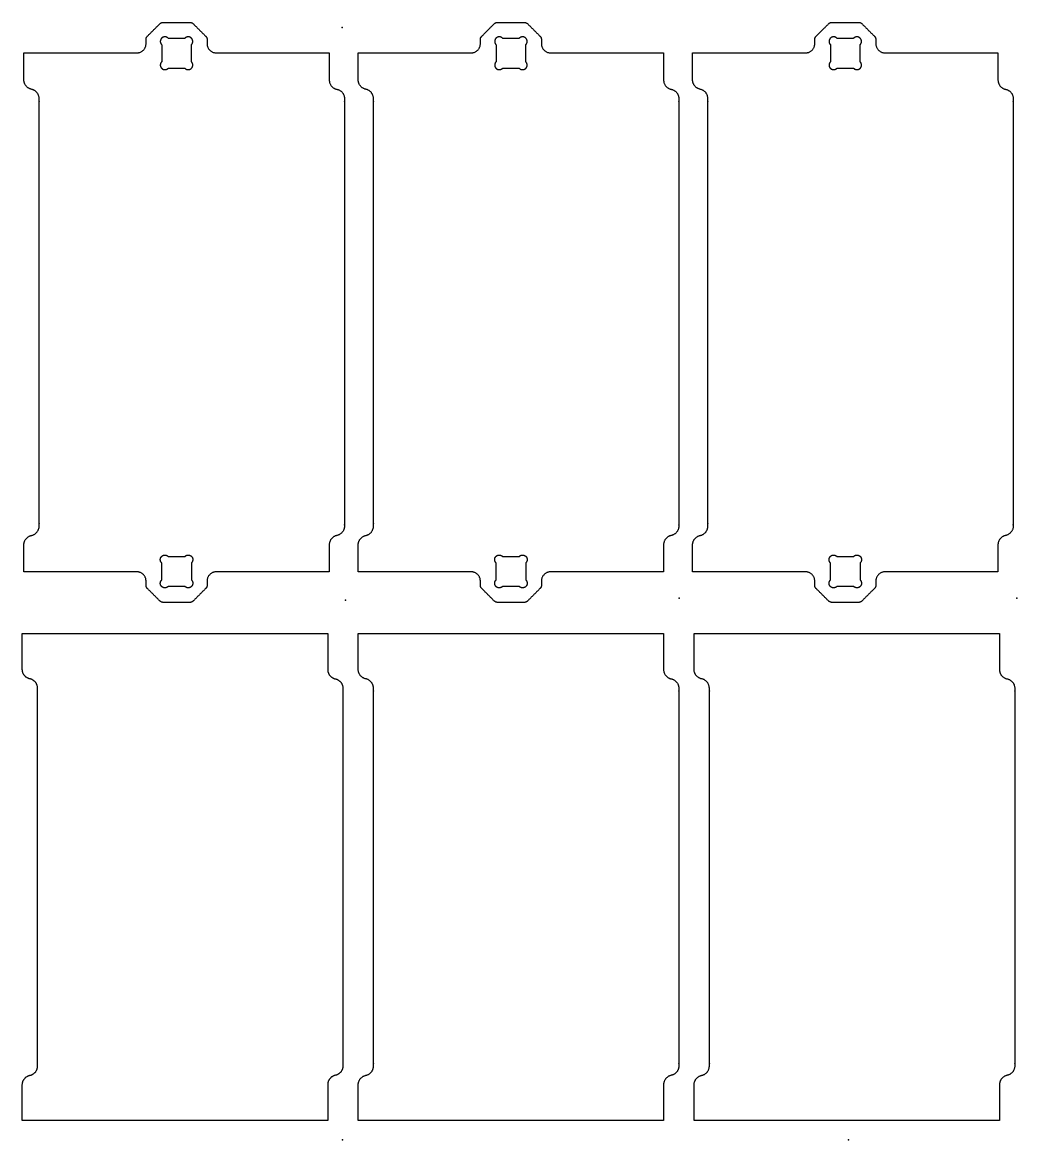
# Model space of a CAD drawing. Header units: millimetres. Extents: x 4 to 473, y -2 to 233.
# Drawn here: x 105.9 to 232.9, y -2.1 to 140.6 of the extents above; entities that cross this region are included whole.
import ezdxf

# ---------------------------------------------------------------- set-up
doc = ezdxf.new("R2010")
doc.units = ezdxf.units.MM
doc.header["$MEASUREMENT"] = 0
for name, color, linetype, true_color in [('Pilot Holes', 6, 'Continuous', 0xff00ff), ('Profile - inside', 30, 'Continuous', 0xff7f00), ('Profile - outside', 18, 'Continuous', 0x000000)]:
    doc.layers.add(name, color=color, linetype=linetype, true_color=true_color)

msp = doc.modelspace()

# ---------------------------------------------------------------- linework, layer by layer
at = {"layer": 'Pilot Holes'}
for p in [(146.74, 139.93), (147.17, 66.79), (189.81, 67.05), (232.91, 67.05), (146.81, -2.15), (211.45, -2.15)]:
    msp.add_point(p, dxfattribs=at)
at = {"layer": 'Profile - inside'}
for p, q in [((126.66, 138.55), (124.56, 138.55)), ((169.37, 138.55), (167.26, 138.55)), ((212.07, 138.55), (209.97, 138.55)), ((123.71, 137.74), (123.71, 135.55)), ((127.51, 135.55), (127.51, 137.74)), ((166.41, 137.74), (166.41, 135.55)), ((170.22, 135.55), (170.22, 137.74)), ((209.12, 137.74), (209.12, 135.55)), ((212.92, 135.55), (212.92, 137.74)), ((124.56, 134.74), (126.66, 134.74)), ((167.26, 134.74), (169.37, 134.74)), ((209.97, 134.74), (212.07, 134.74)), ((123.71, 69.35), (123.71, 71.54)), ((124.56, 72.34), (126.66, 72.34)), ((127.51, 71.54), (127.51, 69.35)), ((166.41, 69.35), (166.41, 71.54)), ((167.26, 72.34), (169.37, 72.34)), ((170.22, 71.54), (170.22, 69.35)), ((209.12, 69.35), (209.12, 71.54)), ((209.97, 72.34), (212.07, 72.34)), ((212.92, 71.54), (212.92, 69.35)), ((126.66, 68.54), (124.56, 68.54)), ((169.37, 68.54), (167.26, 68.54)), ((212.07, 68.54), (209.97, 68.54))]:
    msp.add_line(p, q, dxfattribs=at)
for points, knots in [([(124.56, 138.55), (124.39, 138.73), (124.14, 138.74), (123.9, 138.75), (123.72, 138.58), (123.54, 138.41), (123.53, 138.16), (123.53, 137.91), (123.71, 137.74)], [-176.040356, -176.040356, -176.040356, -173.637116, -173.637116, -171.233875, -171.233875, -168.830635, -168.830635, -166.427394, -166.427394, -166.427394]), ([(127.51, 137.74), (127.69, 137.91), (127.68, 138.16), (127.68, 138.41), (127.5, 138.58), (127.32, 138.75), (127.08, 138.74), (126.83, 138.73), (126.66, 138.55)], [-113.919013, -113.919013, -113.919013, -111.515772, -111.515772, -109.112532, -109.112532, -106.709291, -106.709291, -104.30605, -104.30605, -104.30605]), ([(167.26, 138.55), (167.1, 138.73), (166.85, 138.74), (166.6, 138.75), (166.42, 138.58), (166.24, 138.41), (166.24, 138.16), (166.24, 137.91), (166.41, 137.74)], [-176.040356, -176.040356, -176.040356, -173.637116, -173.637116, -171.233875, -171.233875, -168.830635, -168.830635, -166.427394, -166.427394, -166.427394]), ([(170.22, 137.74), (170.39, 137.91), (170.39, 138.16), (170.39, 138.41), (170.21, 138.58), (170.03, 138.75), (169.78, 138.74), (169.53, 138.73), (169.37, 138.55)], [-113.919013, -113.919013, -113.919013, -111.515772, -111.515772, -109.112532, -109.112532, -106.709291, -106.709291, -104.30605, -104.30605, -104.30605]), ([(209.97, 138.55), (209.8, 138.73), (209.55, 138.74), (209.31, 138.75), (209.13, 138.58), (208.95, 138.41), (208.94, 138.16), (208.94, 137.91), (209.12, 137.74)], [-176.040356, -176.040356, -176.040356, -173.637116, -173.637116, -171.233875, -171.233875, -168.830635, -168.830635, -166.427394, -166.427394, -166.427394]), ([(212.92, 137.74), (213.1, 137.91), (213.09, 138.16), (213.09, 138.41), (212.91, 138.58), (212.73, 138.75), (212.49, 138.74), (212.24, 138.73), (212.07, 138.55)], [-113.919013, -113.919013, -113.919013, -111.515772, -111.515772, -109.112532, -109.112532, -106.709291, -106.709291, -104.30605, -104.30605, -104.30605]), ([(123.71, 135.55), (123.53, 135.37), (123.53, 135.13), (123.54, 134.88), (123.72, 134.71), (123.9, 134.54), (124.14, 134.55), (124.39, 134.56), (124.56, 134.74)], [-155.188296, -155.188296, -155.188296, -152.785055, -152.785055, -150.381815, -150.381815, -147.978574, -147.978574, -145.575334, -145.575334, -145.575334]), ([(126.66, 134.74), (126.83, 134.56), (127.08, 134.55), (127.32, 134.54), (127.5, 134.71), (127.68, 134.88), (127.68, 135.13), (127.69, 135.37), (127.51, 135.55)], [-134.771073, -134.771073, -134.771073, -132.367833, -132.367833, -129.964592, -129.964592, -127.561351, -127.561351, -125.158111, -125.158111, -125.158111]), ([(166.41, 135.55), (166.24, 135.37), (166.24, 135.13), (166.24, 134.88), (166.42, 134.71), (166.6, 134.54), (166.85, 134.55), (167.1, 134.56), (167.26, 134.74)], [-155.188296, -155.188296, -155.188296, -152.785055, -152.785055, -150.381815, -150.381815, -147.978574, -147.978574, -145.575334, -145.575334, -145.575334]), ([(169.37, 134.74), (169.53, 134.56), (169.78, 134.55), (170.03, 134.54), (170.21, 134.71), (170.39, 134.88), (170.39, 135.13), (170.39, 135.37), (170.22, 135.55)], [-134.771073, -134.771073, -134.771073, -132.367833, -132.367833, -129.964592, -129.964592, -127.561351, -127.561351, -125.158111, -125.158111, -125.158111]), ([(209.12, 135.55), (208.94, 135.37), (208.94, 135.13), (208.95, 134.88), (209.13, 134.71), (209.31, 134.54), (209.55, 134.55), (209.8, 134.56), (209.97, 134.74)], [-155.188296, -155.188296, -155.188296, -152.785055, -152.785055, -150.381815, -150.381815, -147.978574, -147.978574, -145.575334, -145.575334, -145.575334]), ([(212.07, 134.74), (212.24, 134.56), (212.49, 134.55), (212.73, 134.54), (212.91, 134.71), (213.09, 134.88), (213.09, 135.13), (213.1, 135.37), (212.92, 135.55)], [-134.771073, -134.771073, -134.771073, -132.367833, -132.367833, -129.964592, -129.964592, -127.561351, -127.561351, -125.158111, -125.158111, -125.158111]), ([(123.71, 71.54), (123.53, 71.71), (123.53, 71.96), (123.54, 72.21), (123.72, 72.38), (123.9, 72.55), (124.14, 72.54), (124.39, 72.53), (124.56, 72.34)], [-155.188296, -155.188296, -155.188296, -152.785055, -152.785055, -150.381815, -150.381815, -147.978574, -147.978574, -145.575334, -145.575334, -145.575334]), ([(126.66, 72.34), (126.83, 72.53), (127.08, 72.54), (127.32, 72.55), (127.5, 72.38), (127.68, 72.21), (127.68, 71.96), (127.69, 71.71), (127.51, 71.54)], [-134.771073, -134.771073, -134.771073, -132.367833, -132.367833, -129.964592, -129.964592, -127.561351, -127.561351, -125.158111, -125.158111, -125.158111]), ([(166.41, 71.54), (166.24, 71.71), (166.24, 71.96), (166.24, 72.21), (166.42, 72.38), (166.6, 72.55), (166.85, 72.54), (167.1, 72.53), (167.26, 72.34)], [-155.188296, -155.188296, -155.188296, -152.785055, -152.785055, -150.381815, -150.381815, -147.978574, -147.978574, -145.575334, -145.575334, -145.575334]), ([(169.37, 72.34), (169.53, 72.53), (169.78, 72.54), (170.03, 72.55), (170.21, 72.38), (170.39, 72.21), (170.39, 71.96), (170.39, 71.71), (170.22, 71.54)], [-134.771073, -134.771073, -134.771073, -132.367833, -132.367833, -129.964592, -129.964592, -127.561351, -127.561351, -125.158111, -125.158111, -125.158111]), ([(209.12, 71.54), (208.94, 71.71), (208.94, 71.96), (208.95, 72.21), (209.13, 72.38), (209.31, 72.55), (209.55, 72.54), (209.8, 72.53), (209.97, 72.34)], [-155.188296, -155.188296, -155.188296, -152.785055, -152.785055, -150.381815, -150.381815, -147.978574, -147.978574, -145.575334, -145.575334, -145.575334]), ([(212.07, 72.34), (212.24, 72.53), (212.49, 72.54), (212.73, 72.55), (212.91, 72.38), (213.09, 72.21), (213.09, 71.96), (213.1, 71.71), (212.92, 71.54)], [-134.771073, -134.771073, -134.771073, -132.367833, -132.367833, -129.964592, -129.964592, -127.561351, -127.561351, -125.158111, -125.158111, -125.158111]), ([(124.56, 68.54), (124.39, 68.36), (124.14, 68.35), (123.9, 68.33), (123.72, 68.51), (123.54, 68.68), (123.53, 68.92), (123.53, 69.17), (123.71, 69.35)], [-176.040356, -176.040356, -176.040356, -173.637116, -173.637116, -171.233875, -171.233875, -168.830635, -168.830635, -166.427394, -166.427394, -166.427394]), ([(127.51, 69.35), (127.69, 69.17), (127.68, 68.92), (127.68, 68.68), (127.5, 68.51), (127.32, 68.33), (127.08, 68.35), (126.83, 68.36), (126.66, 68.54)], [-113.919013, -113.919013, -113.919013, -111.515772, -111.515772, -109.112532, -109.112532, -106.709291, -106.709291, -104.30605, -104.30605, -104.30605]), ([(167.26, 68.54), (167.1, 68.36), (166.85, 68.35), (166.6, 68.33), (166.42, 68.51), (166.24, 68.68), (166.24, 68.92), (166.24, 69.17), (166.41, 69.35)], [-176.040356, -176.040356, -176.040356, -173.637116, -173.637116, -171.233875, -171.233875, -168.830635, -168.830635, -166.427394, -166.427394, -166.427394]), ([(170.22, 69.35), (170.39, 69.17), (170.39, 68.92), (170.39, 68.68), (170.21, 68.51), (170.03, 68.33), (169.78, 68.35), (169.53, 68.36), (169.37, 68.54)], [-113.919013, -113.919013, -113.919013, -111.515772, -111.515772, -109.112532, -109.112532, -106.709291, -106.709291, -104.30605, -104.30605, -104.30605]), ([(209.97, 68.54), (209.8, 68.36), (209.55, 68.35), (209.31, 68.33), (209.13, 68.51), (208.95, 68.68), (208.94, 68.92), (208.94, 69.17), (209.12, 69.35)], [-176.040356, -176.040356, -176.040356, -173.637116, -173.637116, -171.233875, -171.233875, -168.830635, -168.830635, -166.427394, -166.427394, -166.427394]), ([(212.92, 69.35), (213.1, 69.17), (213.09, 68.92), (213.09, 68.68), (212.91, 68.51), (212.73, 68.33), (212.49, 68.35), (212.24, 68.36), (212.07, 68.54)], [-113.919013, -113.919013, -113.919013, -111.515772, -111.515772, -109.112532, -109.112532, -106.709291, -106.709291, -104.30605, -104.30605, -104.30605])]:
    msp.add_rational_spline(points, [1, 0.920850542982, 1, 0.920850542982, 1, 0.920850542982, 1, 0.920850542982, 1], degree=2, knots=knots, dxfattribs=at)
at = {"layer": 'Profile - outside'}
for p, q in [((105.91, 62.5), (144.91, 62.5)), ((144.91, 62.5), (144.91, 57.92)), ((107.86, 31.39), (107.86, 55.51)), ((146.86, 55.51), (146.86, 31.39)), ((107.86, 7.27), (107.86, 31.39)), ((146.86, 31.39), (146.86, 7.27)), ((105.91, 4.09), (105.91, 4.87)), ((105.91, 2.14), (105.91, 4.09)), ((105.91, 0.29), (105.91, 2.14)), ((144.91, 0.29), (105.91, 0.29))]:
    msp.add_line(p, q, dxfattribs=at)
for points, weights, knots in [([(106.11, 136.69), (113.32, 136.69), (120.54, 136.69), (121.71, 136.69), (121.71, 137.86), (121.71, 138.13), (121.71, 138.4), (121.71, 138.64), (121.88, 138.81), (122.68, 139.62), (123.49, 140.42), (123.66, 140.59), (123.9, 140.59), (125.61, 140.59), (127.32, 140.59), (127.56, 140.59), (127.73, 140.42), (128.53, 139.62), (129.34, 138.81), (129.51, 138.64), (129.51, 138.4), (129.51, 138.13), (129.51, 137.86), (129.51, 136.69), (130.68, 136.69), (137.89, 136.69), (145.11, 136.69)], [1, 1, 1, 0.707106781187, 1, 1, 1, 0.923879532511, 1, 1, 1, 0.923879532511, 1, 1, 1, 0.923879532511, 1, 1, 1, 0.923879532511, 1, 1, 1, 0.707106781187, 1, 1, 1], [189.810092, 189.810092, 189.810092, 263.810092, 263.810092, 273.23487, 273.23487, 275.992229, 275.992229, 278.348423, 278.348423, 290.005278, 290.005278, 292.361472, 292.361472, 309.876191, 309.876191, 312.232385, 312.232385, 323.88924, 323.88924, 326.245434, 326.245434, 329.002793, 329.002793, 338.427571, 338.427571, 412.427571, 412.427571, 412.427571]), ([(148.81, 136.69), (156.03, 136.69), (163.24, 136.69), (164.41, 136.69), (164.41, 137.86), (164.41, 138.13), (164.41, 138.4), (164.41, 138.64), (164.59, 138.81), (165.39, 139.62), (166.19, 140.42), (166.36, 140.59), (166.61, 140.59), (168.31, 140.59), (170.02, 140.59), (170.26, 140.59), (170.44, 140.42), (171.24, 139.62), (172.04, 138.81), (172.21, 138.64), (172.21, 138.4), (172.21, 138.13), (172.21, 137.86), (172.21, 136.69), (173.38, 136.69), (180.6, 136.69), (187.81, 136.69)], [1, 1, 1, 0.707106781187, 1, 1, 1, 0.923879532511, 1, 1, 1, 0.923879532511, 1, 1, 1, 0.923879532511, 1, 1, 1, 0.923879532511, 1, 1, 1, 0.707106781187, 1, 1, 1], [189.810092, 189.810092, 189.810092, 263.810092, 263.810092, 273.23487, 273.23487, 275.992229, 275.992229, 278.348423, 278.348423, 290.005278, 290.005278, 292.361472, 292.361472, 309.876191, 309.876191, 312.232385, 312.232385, 323.88924, 323.88924, 326.245434, 326.245434, 329.002793, 329.002793, 338.427571, 338.427571, 412.427571, 412.427571, 412.427571]), ([(191.52, 136.69), (198.73, 136.69), (205.95, 136.69), (207.12, 136.69), (207.12, 137.86), (207.12, 138.13), (207.12, 138.4), (207.12, 138.64), (207.29, 138.81), (208.09, 139.62), (208.9, 140.42), (209.07, 140.59), (209.31, 140.59), (211.02, 140.59), (212.73, 140.59), (212.97, 140.59), (213.14, 140.42), (213.94, 139.62), (214.75, 138.81), (214.92, 138.64), (214.92, 138.4), (214.92, 138.13), (214.92, 137.86), (214.92, 136.69), (216.09, 136.69), (223.3, 136.69), (230.52, 136.69)], [1, 1, 1, 0.707106781187, 1, 1, 1, 0.923879532511, 1, 1, 1, 0.923879532511, 1, 1, 1, 0.923879532511, 1, 1, 1, 0.923879532511, 1, 1, 1, 0.707106781187, 1, 1, 1], [189.810092, 189.810092, 189.810092, 263.810092, 263.810092, 273.23487, 273.23487, 275.992229, 275.992229, 278.348423, 278.348423, 290.005278, 290.005278, 292.361472, 292.361472, 309.876191, 309.876191, 312.232385, 312.232385, 323.88924, 323.88924, 326.245434, 326.245434, 329.002793, 329.002793, 338.427571, 338.427571, 412.427571, 412.427571, 412.427571]), ([(106.11, 70.39), (106.11, 71.73), (106.11, 73.06), (106.11, 73.45), (106.11, 73.84), (106.11, 74.83), (107.08, 75.04), (108.06, 75.25), (108.06, 76.24), (108.06, 88.3), (108.06, 100.36), (108.06, 103.54), (108.06, 106.72), (108.06, 118.78), (108.06, 130.84), (108.06, 131.84), (107.08, 132.04), (106.11, 132.25), (106.11, 133.25), (106.11, 133.63), (106.11, 134.02), (106.11, 135.36), (106.11, 136.69)], [1, 1, 1, 1, 1, 0.776643163348, 1, 0.776643163348, 1, 1, 1, 1, 1, 1, 1, 0.776643163348, 1, 0.776643163348, 1, 1, 1, 1, 1], [-159.699112, -159.699112, -159.699112, -145.999112, -145.999112, -142.02794, -142.02794, -133.44133, -133.44133, -124.94451, -124.94451, -1.24451, -1.24451, 31.35549, 31.35549, 155.05549, 155.05549, 163.55231, 163.55231, 172.13892, 172.13892, 176.110092, 176.110092, 189.810092, 189.810092, 189.810092]), ([(145.11, 136.69), (145.11, 135.36), (145.11, 134.02), (145.11, 133.63), (145.11, 133.25), (145.11, 132.25), (146.08, 132.04), (147.06, 131.84), (147.06, 130.84), (147.06, 118.78), (147.06, 106.72), (147.06, 103.54), (147.06, 100.36), (147.06, 88.3), (147.06, 76.24), (147.06, 75.25), (146.08, 75.04)], [1, 1, 1, 1, 1, 0.776643163348, 1, 0.776643163348, 1, 1, 1, 1, 1, 1, 1, 0.776643163348, 1], [412.427571, 412.427571, 412.427571, 426.127571, 426.127571, 430.098743, 430.098743, 438.685353, 438.685353, 447.182173, 447.182173, 570.882173, 570.882173, 603.482173, 603.482173, 727.182173, 727.182173, 735.678993, 735.678993, 735.678993]), ([(148.81, 70.39), (148.81, 71.73), (148.81, 73.06), (148.81, 73.45), (148.81, 73.84), (148.81, 74.83), (149.79, 75.04), (150.76, 75.25), (150.76, 76.24), (150.76, 88.3), (150.76, 100.36), (150.76, 103.54), (150.76, 106.72), (150.76, 118.78), (150.76, 130.84), (150.76, 131.84), (149.79, 132.04), (148.81, 132.25), (148.81, 133.25), (148.81, 133.63), (148.81, 134.02), (148.81, 135.36), (148.81, 136.69)], [1, 1, 1, 1, 1, 0.776643163348, 1, 0.776643163348, 1, 1, 1, 1, 1, 1, 1, 0.776643163348, 1, 0.776643163348, 1, 1, 1, 1, 1], [-159.699112, -159.699112, -159.699112, -145.999112, -145.999112, -142.02794, -142.02794, -133.44133, -133.44133, -124.94451, -124.94451, -1.24451, -1.24451, 31.35549, 31.35549, 155.05549, 155.05549, 163.55231, 163.55231, 172.13892, 172.13892, 176.110092, 176.110092, 189.810092, 189.810092, 189.810092]), ([(187.81, 136.69), (187.81, 135.36), (187.81, 134.02), (187.81, 133.63), (187.81, 133.25), (187.81, 132.25), (188.79, 132.04), (189.76, 131.84), (189.76, 130.84), (189.76, 118.78), (189.76, 106.72), (189.76, 103.54), (189.76, 100.36), (189.76, 88.3), (189.76, 76.24), (189.76, 75.25), (188.79, 75.04)], [1, 1, 1, 1, 1, 0.776643163348, 1, 0.776643163348, 1, 1, 1, 1, 1, 1, 1, 0.776643163348, 1], [412.427571, 412.427571, 412.427571, 426.127571, 426.127571, 430.098743, 430.098743, 438.685353, 438.685353, 447.182173, 447.182173, 570.882173, 570.882173, 603.482173, 603.482173, 727.182173, 727.182173, 735.678993, 735.678993, 735.678993]), ([(191.52, 70.39), (191.52, 71.73), (191.52, 73.06), (191.52, 73.45), (191.52, 73.84), (191.52, 74.83), (192.49, 75.04), (193.47, 75.25), (193.47, 76.24), (193.47, 88.3), (193.47, 100.36), (193.47, 103.54), (193.47, 106.72), (193.47, 118.78), (193.47, 130.84), (193.47, 131.84), (192.49, 132.04), (191.52, 132.25), (191.52, 133.25), (191.52, 133.63), (191.52, 134.02), (191.52, 135.36), (191.52, 136.69)], [1, 1, 1, 1, 1, 0.776643163348, 1, 0.776643163348, 1, 1, 1, 1, 1, 1, 1, 0.776643163348, 1, 0.776643163348, 1, 1, 1, 1, 1], [-159.699112, -159.699112, -159.699112, -145.999112, -145.999112, -142.02794, -142.02794, -133.44133, -133.44133, -124.94451, -124.94451, -1.24451, -1.24451, 31.35549, 31.35549, 155.05549, 155.05549, 163.55231, 163.55231, 172.13892, 172.13892, 176.110092, 176.110092, 189.810092, 189.810092, 189.810092]), ([(230.52, 136.69), (230.52, 135.36), (230.52, 134.02), (230.52, 133.63), (230.52, 133.25), (230.52, 132.25), (231.49, 132.04), (232.47, 131.84), (232.47, 130.84), (232.47, 118.78), (232.47, 106.72), (232.47, 103.54), (232.47, 100.36), (232.47, 88.3), (232.47, 76.24), (232.47, 75.25), (231.49, 75.04)], [1, 1, 1, 1, 1, 0.776643163348, 1, 0.776643163348, 1, 1, 1, 1, 1, 1, 1, 0.776643163348, 1], [412.427571, 412.427571, 412.427571, 426.127571, 426.127571, 430.098743, 430.098743, 438.685353, 438.685353, 447.182173, 447.182173, 570.882173, 570.882173, 603.482173, 603.482173, 727.182173, 727.182173, 735.678993, 735.678993, 735.678993]), ([(146.08, 75.04), (145.11, 74.83), (145.11, 73.84), (145.11, 73.45), (145.11, 73.06), (145.11, 71.73), (145.11, 70.39)], [1, 0.776643163348, 1, 1, 1, 1, 1], [-408.574373, -408.574373, -408.574373, -399.987763, -399.987763, -396.016591, -396.016591, -382.316591, -382.316591, -382.316591]), ([(188.79, 75.04), (187.81, 74.83), (187.81, 73.84), (187.81, 73.45), (187.81, 73.06), (187.81, 71.73), (187.81, 70.39)], [1, 0.776643163348, 1, 1, 1, 1, 1], [-408.574373, -408.574373, -408.574373, -399.987763, -399.987763, -396.016591, -396.016591, -382.316591, -382.316591, -382.316591]), ([(231.49, 75.04), (230.52, 74.83), (230.52, 73.84), (230.52, 73.45), (230.52, 73.06), (230.52, 71.73), (230.52, 70.39)], [1, 0.776643163348, 1, 1, 1, 1, 1], [-408.574373, -408.574373, -408.574373, -399.987763, -399.987763, -396.016591, -396.016591, -382.316591, -382.316591, -382.316591]), ([(145.11, 70.39), (137.89, 70.39), (130.68, 70.39), (129.51, 70.39), (129.51, 69.22), (129.51, 68.95), (129.51, 68.68), (129.51, 68.44), (129.34, 68.27), (128.53, 67.47), (127.73, 66.66), (127.56, 66.49), (127.32, 66.49), (125.61, 66.49), (123.9, 66.49), (123.66, 66.49), (123.49, 66.66), (122.68, 67.47), (121.88, 68.27), (121.71, 68.44), (121.71, 68.68), (121.71, 68.95), (121.71, 69.22), (121.71, 70.39), (120.54, 70.39), (113.32, 70.39), (106.11, 70.39)], [1, 1, 1, 0.707106781187, 1, 1, 1, 0.923879532511, 1, 1, 1, 0.923879532511, 1, 1, 1, 0.923879532511, 1, 1, 1, 0.923879532511, 1, 1, 1, 0.707106781187, 1, 1, 1], [-382.316591, -382.316591, -382.316591, -308.316591, -308.316591, -298.891814, -298.891814, -296.134454, -296.134454, -293.77826, -293.77826, -282.121405, -282.121405, -279.765211, -279.765211, -262.250492, -262.250492, -259.894298, -259.894298, -248.237444, -248.237444, -245.881249, -245.881249, -243.12389, -243.12389, -233.699112, -233.699112, -159.699112, -159.699112, -159.699112]), ([(187.81, 70.39), (180.6, 70.39), (173.38, 70.39), (172.21, 70.39), (172.21, 69.22), (172.21, 68.95), (172.21, 68.68), (172.21, 68.44), (172.04, 68.27), (171.24, 67.47), (170.44, 66.66), (170.26, 66.49), (170.02, 66.49), (168.31, 66.49), (166.61, 66.49), (166.36, 66.49), (166.19, 66.66), (165.39, 67.47), (164.59, 68.27), (164.41, 68.44), (164.41, 68.68), (164.41, 68.95), (164.41, 69.22), (164.41, 70.39), (163.24, 70.39), (156.03, 70.39), (148.81, 70.39)], [1, 1, 1, 0.707106781187, 1, 1, 1, 0.923879532511, 1, 1, 1, 0.923879532511, 1, 1, 1, 0.923879532511, 1, 1, 1, 0.923879532511, 1, 1, 1, 0.707106781187, 1, 1, 1], [-382.316591, -382.316591, -382.316591, -308.316591, -308.316591, -298.891814, -298.891814, -296.134454, -296.134454, -293.77826, -293.77826, -282.121405, -282.121405, -279.765211, -279.765211, -262.250492, -262.250492, -259.894298, -259.894298, -248.237444, -248.237444, -245.881249, -245.881249, -243.12389, -243.12389, -233.699112, -233.699112, -159.699112, -159.699112, -159.699112]), ([(230.52, 70.39), (223.3, 70.39), (216.09, 70.39), (214.92, 70.39), (214.92, 69.22), (214.92, 68.95), (214.92, 68.68), (214.92, 68.44), (214.75, 68.27), (213.94, 67.47), (213.14, 66.66), (212.97, 66.49), (212.73, 66.49), (211.02, 66.49), (209.31, 66.49), (209.07, 66.49), (208.9, 66.66), (208.09, 67.47), (207.29, 68.27), (207.12, 68.44), (207.12, 68.68), (207.12, 68.95), (207.12, 69.22), (207.12, 70.39), (205.95, 70.39), (198.73, 70.39), (191.52, 70.39)], [1, 1, 1, 0.707106781187, 1, 1, 1, 0.923879532511, 1, 1, 1, 0.923879532511, 1, 1, 1, 0.923879532511, 1, 1, 1, 0.923879532511, 1, 1, 1, 0.707106781187, 1, 1, 1], [-382.316591, -382.316591, -382.316591, -308.316591, -308.316591, -298.891814, -298.891814, -296.134454, -296.134454, -293.77826, -293.77826, -282.121405, -282.121405, -279.765211, -279.765211, -262.250492, -262.250492, -259.894298, -259.894298, -248.237444, -248.237444, -245.881249, -245.881249, -243.12389, -243.12389, -233.699112, -233.699112, -159.699112, -159.699112, -159.699112]), ([(148.81, 0.29), (148.81, 1.22), (148.81, 2.14), (148.81, 3.12), (148.81, 4.09), (148.81, 4.48), (148.81, 4.87), (148.81, 5.86), (149.79, 6.07), (150.76, 6.27), (150.76, 7.27), (150.76, 19.33), (150.76, 31.39), (150.76, 43.45), (150.76, 55.51), (150.76, 56.51), (149.79, 56.72), (148.81, 56.92), (148.81, 57.92), (148.81, 58.31), (148.81, 58.69), (148.81, 59.67), (148.81, 60.64), (148.81, 61.57), (148.81, 62.5)], [1, 1, 1, 1, 1, 1, 1, 0.776643352569, 1, 0.776643163348, 1, 1, 1, 1, 1, 0.776643352569, 1, 0.776643163348, 1, 1, 1, 1, 1, 1, 1], [-1397.018405, -1397.018405, -1397.018405, -1387.518405, -1387.518405, -1377.51841, -1377.51841, -1373.547238, -1373.547238, -1364.960628, -1364.960628, -1356.463808, -1356.463808, -1232.763807, -1232.763807, -1109.063806, -1109.063806, -1100.566986, -1100.566986, -1091.980376, -1091.980376, -1088.009204, -1088.009204, -1078.009204, -1078.009204, -1068.509203, -1068.509203, -1068.509203]), ([(187.81, 62.5), (187.81, 60.21), (187.81, 57.92), (187.81, 56.92), (188.79, 56.72), (189.76, 56.51), (189.76, 55.51), (189.76, 43.45), (189.76, 31.39), (189.76, 19.33), (189.76, 7.27), (189.76, 6.27), (188.79, 6.07), (187.81, 5.86), (187.81, 4.87), (187.81, 4.48), (187.81, 4.09), (187.81, 2.19), (187.81, 0.29)], [1, 1, 1, 0.776643163348, 1, 0.776643352569, 1, 1, 1, 1, 1, 0.776643163348, 1, 0.776643352569, 1, 1, 1, 1, 1], [-868.509203, -868.509203, -868.509203, -845.038031, -845.038031, -836.451421, -836.451421, -827.954601, -827.954601, -704.254601, -704.254601, -580.554601, -580.554601, -572.057781, -572.057781, -563.471171, -563.471171, -559.5, -559.5, -539.999999, -539.999999, -539.999999]), ([(191.71, 0.29), (191.71, 1.22), (191.71, 2.14), (191.71, 3.12), (191.71, 4.09), (191.71, 4.48), (191.71, 4.87), (191.71, 5.86), (192.69, 6.07), (193.66, 6.27), (193.66, 7.27), (193.66, 19.33), (193.66, 31.39), (193.66, 43.45), (193.66, 55.51), (193.66, 56.51), (192.69, 56.72), (191.71, 56.92), (191.71, 57.92), (191.71, 58.31), (191.71, 58.69), (191.71, 59.67), (191.71, 60.64), (191.71, 61.57), (191.71, 62.5)], [1, 1, 1, 1, 1, 1, 1, 0.776643352569, 1, 0.776643163348, 1, 1, 1, 1, 1, 0.776643352569, 1, 0.776643163348, 1, 1, 1, 1, 1, 1, 1], [-1397.018405, -1397.018405, -1397.018405, -1387.518405, -1387.518405, -1377.51841, -1377.51841, -1373.547238, -1373.547238, -1364.960628, -1364.960628, -1356.463808, -1356.463808, -1232.763807, -1232.763807, -1109.063806, -1109.063806, -1100.566986, -1100.566986, -1091.980376, -1091.980376, -1088.009204, -1088.009204, -1078.009204, -1078.009204, -1068.509203, -1068.509203, -1068.509203]), ([(230.71, 62.5), (230.71, 60.21), (230.71, 57.92), (230.71, 56.92), (231.69, 56.72), (232.66, 56.51), (232.66, 55.51), (232.66, 43.45), (232.66, 31.39), (232.66, 19.33), (232.66, 7.27), (232.66, 6.27), (231.69, 6.07), (230.71, 5.86), (230.71, 4.87), (230.71, 4.48), (230.71, 4.09), (230.71, 2.19), (230.71, 0.29)], [1, 1, 1, 0.776643163348, 1, 0.776643352569, 1, 1, 1, 1, 1, 0.776643163348, 1, 0.776643352569, 1, 1, 1, 1, 1], [-868.509203, -868.509203, -868.509203, -845.038031, -845.038031, -836.451421, -836.451421, -827.954601, -827.954601, -704.254601, -704.254601, -580.554601, -580.554601, -572.057781, -572.057781, -563.471171, -563.471171, -559.5, -559.5, -539.999999, -539.999999, -539.999999])]:
    msp.add_rational_spline(points, weights, degree=2, knots=knots, dxfattribs=at)
for points, knots in [([(105.91, 57.92), (105.91, 58.31), (105.91, 58.69), (105.91, 59.67), (105.91, 60.64), (105.91, 61.57), (105.91, 62.5)], [-34.961969, -34.961969, -34.961969, -30.990797, -30.990797, -20.990797, -20.990797, -11.490796, -11.490796, -11.490796]), ([(144.91, 4.87), (144.91, 4.48), (144.91, 4.09), (144.91, 2.19), (144.91, 0.29)], [-563.471171, -563.471171, -563.471171, -559.5, -559.5, -539.999999, -539.999999, -539.999999])]:
    msp.add_open_spline(points, degree=2, knots=knots, dxfattribs=at)
for points in [[(148.81, 62.5), (168.31, 62.5), (187.81, 62.5)], [(191.71, 62.5), (211.21, 62.5), (230.71, 62.5)], [(187.81, 0.29), (168.31, 0.29), (148.81, 0.29)], [(230.71, 0.29), (211.21, 0.29), (191.71, 0.29)]]:
    msp.add_open_spline(points, degree=2, dxfattribs=at)
for points, weights in [([(106.89, 56.72), (105.91, 56.92), (105.91, 57.92)], [1, 0.776643163348, 1]), ([(144.91, 57.92), (144.91, 56.92), (145.89, 56.72)], [1, 0.776643163348, 1]), ([(107.86, 55.51), (107.86, 56.51), (106.89, 56.72)], [1, 0.776643352569, 1]), ([(145.89, 56.72), (146.86, 56.51), (146.86, 55.51)], [1, 0.776643352569, 1]), ([(106.89, 6.07), (107.86, 6.27), (107.86, 7.27)], [1, 0.776643163348, 1]), ([(146.86, 7.27), (146.86, 6.27), (145.89, 6.07)], [1, 0.776643163348, 1]), ([(105.91, 4.87), (105.91, 5.86), (106.89, 6.07)], [1, 0.776643352569, 1]), ([(145.89, 6.07), (144.91, 5.86), (144.91, 4.87)], [1, 0.776643352569, 1])]:
    msp.add_rational_spline(points, weights, degree=2, dxfattribs=at)

doc.saveas('drawing.dxf')
